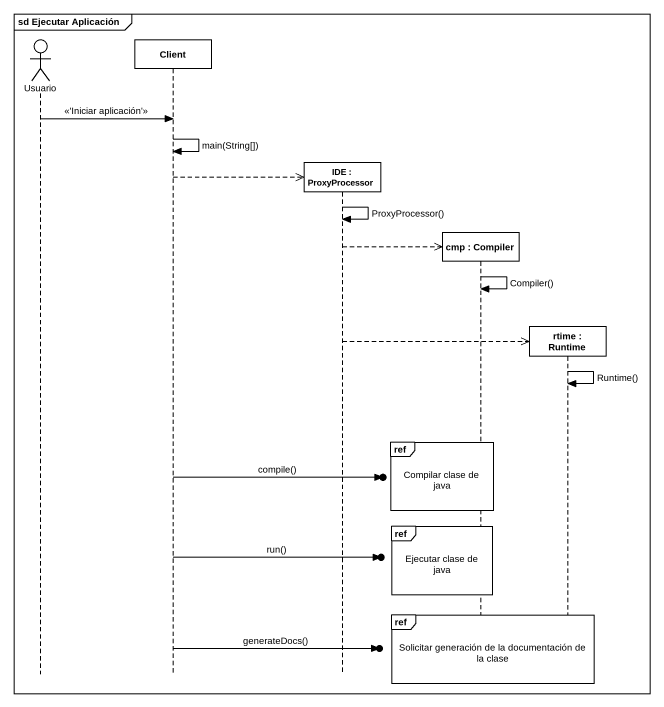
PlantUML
@startuml
mainframe sd Ejecutar Aplicación
hide footbox
actor Usuario
participant Client
participant "IDE : ProxyProcessor" as IDE
participant "cmp : Compiler" as cmp
participant "rtime : Runtime" as rtime

Usuario -> Client : <<'Iniciar aplicación'>>
Client -> Client : main(String[])
Client -->> IDE **
IDE -> IDE : ProxyProcessor()
IDE -->> cmp **
cmp -> cmp : Compiler()
IDE -->> rtime **
rtime -> rtime : Runtime()
ref over cmp : Compilar clase de java
Client ->o] : compile()
ref over cmp : Ejecutar clase de java
Client ->o] : run()
ref over cmp, rtime : Solicitar generación de la documentación de la clase
Client ->o] : generateDocs()
@enduml
